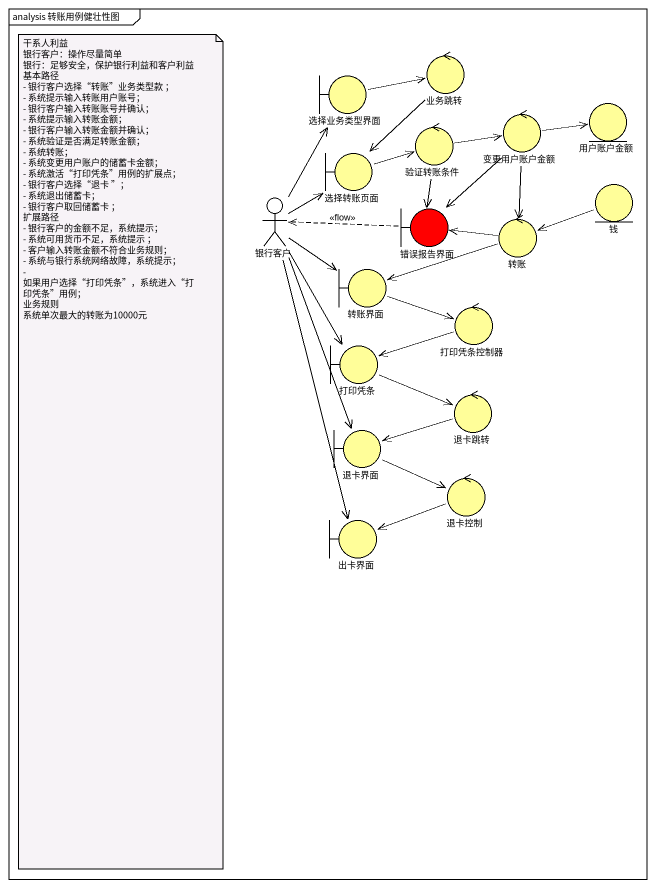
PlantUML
@startuml
mainframe analysis 转账用例健壮性图
boundary 选择业务类型界面 #FFFE99
control 业务跳转 #FFFE99
control 变更用户账户金额 #FFFE99
entity 用户账户金额 #FFFE99
boundary 选择转账页面 #FFFE99
control 验证转账条件 #FFFE99
actor 银行客户
entity 钱 #FFFE99
boundary 错误报告界面 #FF0000
control 转账 #FFFE99
boundary 转账界面 #FFFE99
control 打印凭条控制器 #FFFE99
boundary 打印凭条 #FFFE99
control 退卡跳转 #FFFE99
boundary 退卡界面 #FFFE99
control 退卡控制 #FFFE99
boundary 出卡界面 #FFFE99
选择业务类型界面 -right-> 业务跳转
业务跳转 --> 选择转账页面
变更用户账户金额 -right-> 用户账户金额
变更用户账户金额 --> 错误报告界面
变更用户账户金额 --> 转账
选择转账页面 -right-> 验证转账条件
验证转账条件 -right-> 变更用户账户金额
验证转账条件 --> 错误报告界面
银行客户 -up-> 选择业务类型界面
银行客户 -up-> 选择转账页面
银行客户 --> 转账界面
银行客户 --> 打印凭条
银行客户 --> 退卡界面
银行客户 --> 出卡界面
钱 -left-> 转账
错误报告界面 .left.> 银行客户 : <<flow>>
转账 -left-> 错误报告界面
转账 -left-> 转账界面
转账界面 -right-> 打印凭条控制器
打印凭条控制器 -left-> 打印凭条
打印凭条 -right-> 退卡跳转
退卡跳转 -left-> 退卡界面
退卡界面 -right-> 退卡控制
退卡控制 -left-> 出卡界面
note as N1
  干系人利益
  银行客户：操作尽量简单
  银行：足够安全，保护银行利益和客户利益
  基本路径
  - 银行客户选择“转账”业务类型款 ；
  - 系统提示输入转账用户账号；
  - 银行客户输入转账账号并确认；
  - 系统提示输入转账金额；
  - 银行客户输入转账金额并确认；
  - 系统验证是否满足转账金额；
  - 系统转账；
  - 系统变更用户账户的储蓄卡金额；
  - 系统激活“打印凭条”用例的扩展点；
  - 银行客户选择“退卡 ”；
  - 系统退出储蓄卡；
  - 银行客户取回储蓄卡 ；
  扩展路径
  - 银行客户的金额不足，系统提示；
  - 系统可用货币不足，系统提示 ；
  - 客户输入转账金额不符合业务规则；
  - 系统与银行系统网络故障，系统提示；
  - 如果用户选择“打印凭条”，系统进入“打印凭条”用例；
  业务规则
  系统单次最大的转账为10000元
end note
@enduml
